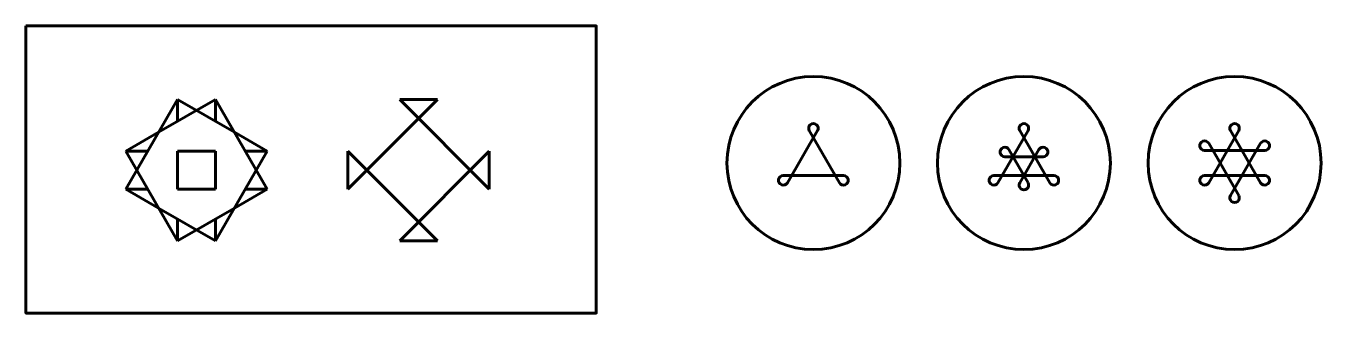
# Model space of a CAD drawing. Header units: millimetres. Extents: x 20956 to 26073, y 15023 to 16157.
import ezdxf

# ---------------------------------------------------------------- set-up
doc = ezdxf.new("R2010")
doc.units = ezdxf.units.MM
doc.header["$LTSCALE"] = 0.5
doc.layers.add('Layer1', color=7, linetype='Continuous', lineweight=60)

# ---------------------------------------------------------------- blocks, each defined once
blk = doc.blocks.new('1')
for p, q in [((21554.8, 15866.6), (21350.4, 15512.6)), ((21480, 15737), (21704.4, 15866.6)), ((21779.2, 15737), (21554.8, 15866.6)), ((21554.8, 15866.6), (21554.8, 15780.2)), ((21704.4, 15866.6), (21908.8, 15512.6)), ((21704.4, 15866.6), (21704.4, 15780.2)), ((21350.4, 15662.2), (21480, 15737)), ((21908.8, 15662.2), (21779.2, 15737)), ((21554.8, 15308.2), (21350.4, 15662.2)), ((21350.4, 15662.2), (21436.8, 15662.2)), ((21554.8, 15662.2), (21704.4, 15662.2)), ((21554.8, 15662.2), (21554.8, 15512.6)), ((21704.4, 15308.2), (21908.8, 15662.2)), ((21704.4, 15662.2), (21704.4, 15512.6)), ((21908.8, 15662.2), (21822.4, 15662.2)), ((21350.4, 15512.6), (21436.8, 15512.6)), ((21350.4, 15512.6), (21480, 15437.8)), ((21554.8, 15512.6), (21704.4, 15512.6)), ((21908.8, 15512.6), (21779.2, 15437.8)), ((21908.8, 15512.6), (21822.4, 15512.6)), ((21480, 15437.8), (21704.4, 15308.2)), ((21779.2, 15437.8), (21554.8, 15308.2)), ((21554.8, 15394.6), (21554.8, 15308.2)), ((21704.4, 15394.6), (21704.4, 15308.2))]:
    blk.add_line(p, q)
blk = doc.blocks.new('2')
for p, q in [((22228, 15512.6), (22582, 15866.6)), ((22432.4, 15866.6), (22786.4, 15512.6)), ((22432.4, 15866.6), (22582, 15866.6)), ((22228, 15662.2), (22582, 15308.2)), ((22228, 15662.2), (22228, 15512.6)), ((22432.4, 15308.2), (22786.4, 15662.2)), ((22786.4, 15662.2), (22786.4, 15512.6)), ((22432.4, 15308.2), (22582, 15308.2))]:
    blk.add_line(p, q)
blk = doc.blocks.new('3')
for p, q in [((24083.2, 15743.4), (23964.4, 15537.7)), ((24169.6, 15537.7), (24050.8, 15743.4)), ((23948.2, 15565.7), (24185.8, 15565.7))]:
    blk.add_line(p, q)
blk.add_circle((24067, 15615.6), 341.6)
for centre, start, end in [((24067, 15752.7), 330, 210), ((23948.2, 15547), 90, 330), ((24185.8, 15547), 210, 90)]:
    blk.add_arc(centre, 18.7, start, end)
blk = doc.blocks.new('4')
for p, q in [((24915.2, 15743.4), (24796.4, 15537.7)), ((25001.6, 15537.7), (24882.8, 15743.4)), ((24839.6, 15668.6), (24915.2, 15537.7)), ((24958.4, 15668.6), (24882.8, 15537.7)), ((24974.6, 15640.5), (24823.4, 15640.5)), ((24780.2, 15565.7), (25017.8, 15565.7))]:
    blk.add_line(p, q)
blk.add_circle((24899, 15615.6), 341.6)
for centre, start, end in [((24899, 15752.7), 330, 210), ((24823.4, 15659.2), 30, 270), ((24974.6, 15659.2), 270, 150), ((24780.2, 15547), 90, 330), ((25017.8, 15547), 210, 90), ((24899, 15528.3), 150, 30)]:
    blk.add_arc(centre, 18.7, start, end)
blk = doc.blocks.new('5')
for p, q in [((25629, 15537.7), (25747.8, 15743.4)), ((25715.4, 15743.4), (25834.2, 15537.7)), ((25850.4, 15665.5), (25612.8, 15665.5)), ((25629, 15693.5), (25747.8, 15487.8)), ((25715.4, 15487.8), (25834.2, 15693.5)), ((25850.4, 15565.7), (25612.8, 15565.7))]:
    blk.add_line(p, q)
blk.add_circle((25731.6, 15615.6), 341.6)
for centre, start, end in [((25731.6, 15752.7), 330, 210), ((25612.8, 15684.2), 30, 270), ((25850.4, 15684.2), 270, 150), ((25612.8, 15547), 90, 330), ((25850.4, 15547), 210, 90), ((25731.6, 15478.4), 150, 30)]:
    blk.add_arc(centre, 18.7, start, end)

msp = doc.modelspace()

# ---------------------------------------------------------------- linework, layer by layer
at = {"layer": 'Layer1'}
msp.add_lwpolyline([(20955.5, 16157.3), (23208.8, 16157.3), (23208.8, 15022.6), (20955.5, 15022.6)], close=True, dxfattribs=at)

# ---------------------------------------------------------------- block references
for name in ['3', '4', '5', '1', '2']:
    msp.add_blockref(name, (0, 0), dxfattribs=at)

doc.saveas('drawing.dxf')
